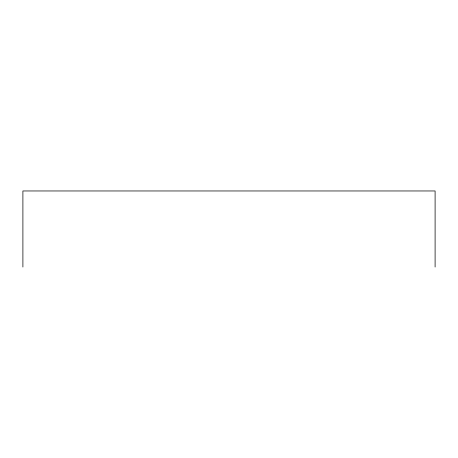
<?xml version="1.0" encoding="UTF-8"?>
<svg xmlns="http://www.w3.org/2000/svg" width="458" height="458" viewBox="0 0 458 458"><rect width="100%" height="100%" fill="white"/><g stroke="black" fill="none" stroke-linecap="round" stroke-linejoin="round"><path stroke-width="0.69" d="M435.1 267.037L435.1 190.963L22.9 190.963L22.9 267.037"/></g></svg>
